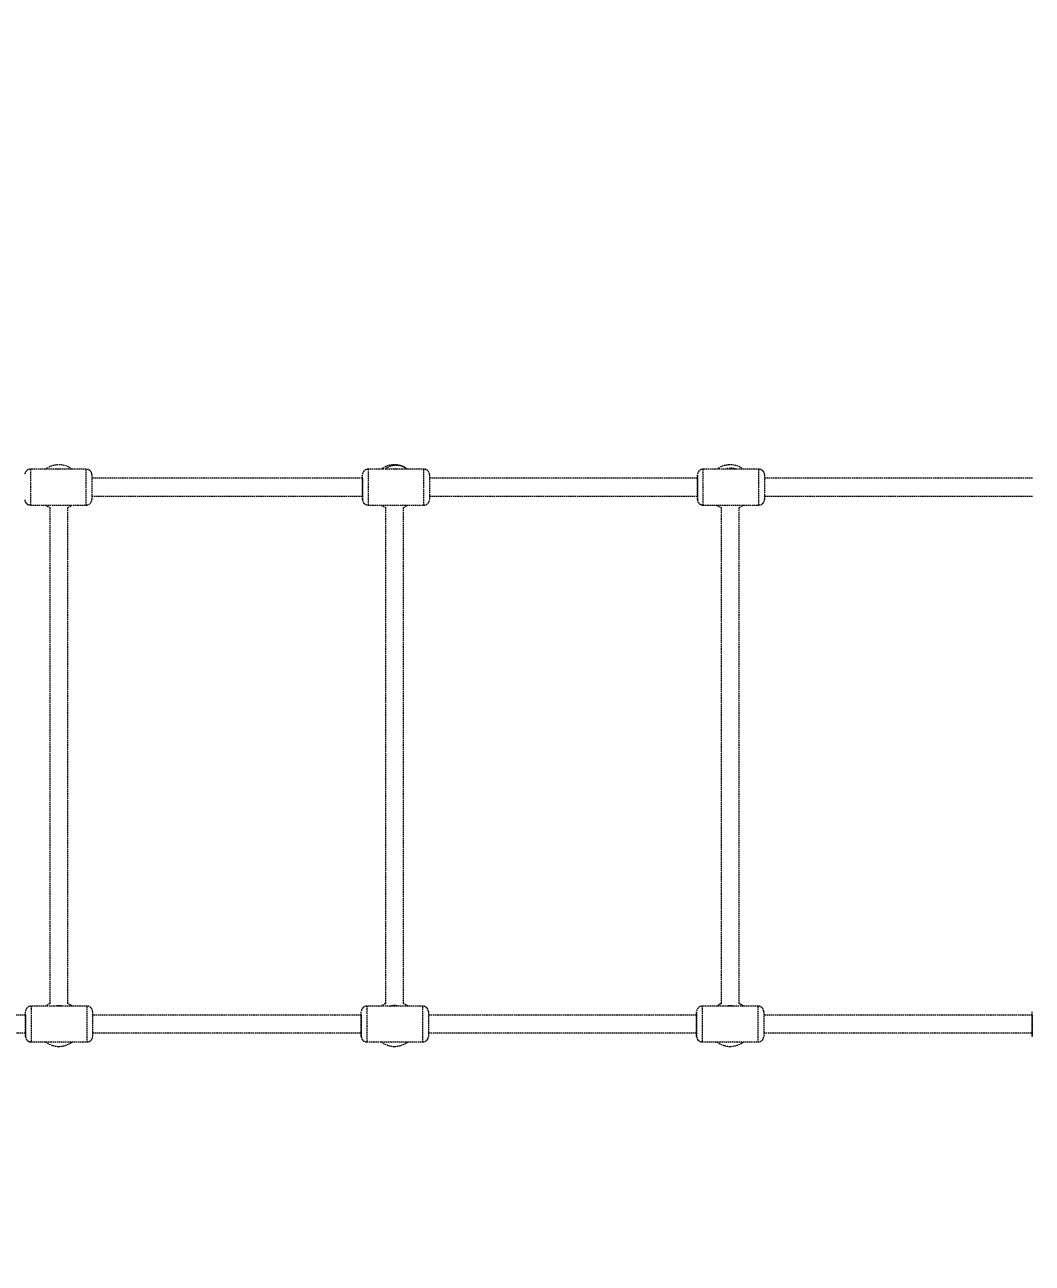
# Model space of a CAD drawing. Header units: millimetres. Extents: x -6061 to 5100, y -3651 to 3328.
# Drawn here: x -335 to 565, y -192 to 915 of the extents above; entities that cross this region are included whole.
import ezdxf

# ---------------------------------------------------------------- set-up
doc = ezdxf.new("R2010")
doc.units = ezdxf.units.MM
doc.linetypes.add('HIDDEN', pattern=[1.905, 1.27, -0.635])
for name, color, linetype in [('DIKOM_ОБЪЕКТ', 7, 'Continuous'), ('DIKOM_РАЗМЕР_ЗОНА', 7, 'Continuous'), ('DIKOM_РАЗМЕР_ОБЪЕКТА', 7, 'Continuous')]:
    doc.layers.add(name, color=color, linetype=linetype)
doc.styles.add('style1', font='arialbd.ttf', dxfattribs={"width": 0.8})
doc.dimstyles.new('1-50', dxfattribs={"dimtxt": 300, "dimasz": 200, "dimexe": 100, "dimexo": 0, "dimgap": 100, "dimtad": 1, "dimtxsty": 'style1', "dimcen": 200, "dimclrd": 7, "dimclre": 7, "dimclrt": 7, "dimadec": 1, "dimazin": 2, "dimtfac": 1, "dimtmove": 0, "dimatfit": 2, "dimfxl": 0, "dimlwd": 25, "dimlwe": 18, "dimarcsym": 0})

# ---------------------------------------------------------------- blocks, each defined once
blk = doc.blocks.new('*D0')
at = {"layer": 'Defpoints', "color": 0, "transparency": 16777216}
for p in [(3244.4, 1090.1), (-2954.2, -571.3), (3244.4, -1487)]:
    blk.add_point(p, dxfattribs=at)
at = {"layer": 'DIKOM_РАЗМЕР_ОБЪЕКТА', "color": 7, "lineweight": 18, "transparency": 16777216}
for p, q in [((3244.4, 1090.1), (3244.4, -1587)), ((-2954.2, -571.3), (-2954.2, -1587))]:
    blk.add_line(p, q, dxfattribs=at)
at = {"layer": 'DIKOM_РАЗМЕР_ОБЪЕКТА', "color": 7, "lineweight": 25, "transparency": 16777216}
blk.add_line((-2754.2, -1487), (3044.4, -1487), dxfattribs=at)
at = {"layer": 'DIKOM_РАЗМЕР_ОБЪЕКТА', "color": 7, "transparency": 16777216}
for points in [[(-2754.2, -1453.7), (-2754.2, -1520.4), (-2954.2, -1487)], [(3044.4, -1453.7), (3044.4, -1520.4), (3244.4, -1487)]]:
    blk.add_solid(points, dxfattribs=at)
at = {"layer": 'DIKOM_РАЗМЕР_ОБЪЕКТА', "color": 7, "transparency": 16777216, "insert": (279.3, -1119), "char_height": 300, "attachment_point": 5, "style": 'style1'}
blk.add_mtext('{\\fArial|b0|i0|c204|p34;\\H1.75x;6200}', dxfattribs=at)
blk = doc.blocks.new('*D1')
at = {"layer": 'Defpoints', "color": 0, "transparency": 16777216}
for p in [(2324.3, 3327.9), (-5419.2, -2822.1), (-1808.6, -2822.1)]:
    blk.add_point(p, dxfattribs=at)
at = {"layer": 'DIKOM_РАЗМЕР_ЗОНА', "color": 7, "lineweight": 18, "transparency": 16777216}
for p, q in [((2324.3, 3327.9), (-5519.2, 3327.9)), ((-1808.6, -2822.1), (-5519.2, -2822.1))]:
    blk.add_line(p, q, dxfattribs=at)
at = {"layer": 'DIKOM_РАЗМЕР_ЗОНА', "color": 7, "lineweight": 25, "transparency": 16777216}
blk.add_line((-5419.2, 3127.9), (-5419.2, -2622.1), dxfattribs=at)
at = {"layer": 'DIKOM_РАЗМЕР_ЗОНА', "color": 7, "transparency": 16777216}
for points in [[(-5452.5, 3127.9), (-5385.8, 3127.9), (-5419.2, 3327.9)], [(-5452.5, -2622.1), (-5385.8, -2622.1), (-5419.2, -2822.1)]]:
    blk.add_solid(points, dxfattribs=at)
at = {"layer": 'DIKOM_РАЗМЕР_ЗОНА', "color": 7, "transparency": 16777216, "insert": (-5787.2, -178.2), "char_height": 300, "attachment_point": 5, "rotation": 90, "style": 'style1'}
blk.add_mtext('{\\fArial|b0|i0|c204|p34;\\H1.75x;6150}', dxfattribs=at)
blk = doc.blocks.new('*D2')
at = {"layer": 'Defpoints', "color": 0, "transparency": 16777216}
for p in [(5097.8, 1174.3), (-4808.9, -571.4), (5097.8, -3550.6)]:
    blk.add_point(p, dxfattribs=at)
at = {"layer": 'DIKOM_РАЗМЕР_ЗОНА', "color": 7, "lineweight": 18, "transparency": 16777216}
for p, q in [((5097.8, 1174.3), (5097.8, -3650.6)), ((-4808.9, -571.4), (-4808.9, -3650.6))]:
    blk.add_line(p, q, dxfattribs=at)
at = {"layer": 'DIKOM_РАЗМЕР_ЗОНА', "color": 7, "lineweight": 25, "transparency": 16777216}
blk.add_line((-4608.9, -3550.6), (4897.8, -3550.6), dxfattribs=at)
at = {"layer": 'DIKOM_РАЗМЕР_ЗОНА', "color": 7, "transparency": 16777216}
for points in [[(-4608.9, -3517.3), (-4608.9, -3584), (-4808.9, -3550.6)], [(4897.8, -3517.3), (4897.8, -3584), (5097.8, -3550.6)]]:
    blk.add_solid(points, dxfattribs=at)
at = {"layer": 'DIKOM_РАЗМЕР_ЗОНА', "color": 7, "transparency": 16777216, "insert": (864.2, -3182.6), "char_height": 300, "attachment_point": 5, "style": 'style1'}
blk.add_mtext('{\\fArial|b0|i0|c204|p34;\\H1.75x;9900}', dxfattribs=at)
blk = doc.blocks.new('*D3')
at = {"layer": 'Defpoints', "color": 0, "transparency": 16777216}
for p in [(-3174.2, 1527.9), (2804.1, 1527.9), (-2373.4, -1022.1)]:
    blk.add_point(p, dxfattribs=at)
at = {"layer": 'DIKOM_РАЗМЕР_ОБЪЕКТА', "color": 7, "lineweight": 18, "transparency": 16777216}
for p, q in [((2804.1, 1527.9), (-3274.2, 1527.9)), ((-2373.4, -1022.1), (-3274.2, -1022.1))]:
    blk.add_line(p, q, dxfattribs=at)
at = {"layer": 'DIKOM_РАЗМЕР_ОБЪЕКТА', "color": 7, "lineweight": 25, "transparency": 16777216}
blk.add_line((-3174.2, -822.1), (-3174.2, 1327.9), dxfattribs=at)
at = {"layer": 'DIKOM_РАЗМЕР_ОБЪЕКТА', "color": 7, "transparency": 16777216}
for points in [[(-3207.5, 1327.9), (-3140.9, 1327.9), (-3174.2, 1527.9)], [(-3207.5, -822.1), (-3140.9, -822.1), (-3174.2, -1022.1)]]:
    blk.add_solid(points, dxfattribs=at)
at = {"layer": 'DIKOM_РАЗМЕР_ОБЪЕКТА', "color": 7, "transparency": 16777216, "insert": (-3542.3, 167), "char_height": 300, "attachment_point": 5, "rotation": 90, "style": 'style1'}
blk.add_mtext('{\\fArial|b0|i0|c204|p34;\\H1.75x;2550}', dxfattribs=at)

msp = doc.modelspace()

# ---------------------------------------------------------------- linework, layer by layer
at = {"layer": 'DIKOM_ОБЪЕКТ', "color": 7, "linetype": 'HIDDEN', "lineweight": 15}
for p, q in [((-305.032, 517.683), (-330.004, 517.683)), ((-330.004, 517.683), (-330.004, 485.683)), ((-280.004, 517.683), (-305.032, 517.683)), ((-280.004, 485.683), (-280.004, 517.683)), ((-275.004, 512.683), (-275.004, 490.683)), ((-33.218, 509.683), (-275.004, 509.683)), ((-33.218, 490.683), (-33.218, 512.683)), ((-33.218, 509.683), (-33.218, 493.683)), ((-4.476, 517.683), (-28.218, 517.683)), ((-28.218, 517.683), (-28.218, 485.683)), ((21.781, 517.683), (-1.961, 517.683)), ((21.781, 485.683), (21.781, 517.683)), ((26.781, 512.683), (26.781, 490.683)), ((266.118, 509.683), (26.781, 509.683)), ((266.118, 509.683), (266.118, 493.685)), ((295.816, 517.683), (271.118, 517.683)), ((271.118, 517.683), (271.118, 485.683)), ((321.118, 517.683), (296.42, 517.683)), ((321.118, 485.683), (321.118, 517.683)), ((326.118, 512.683), (326.118, 490.685)), ((565.606, 509.683), (326.118, 509.683)), ((-275.004, 493.683), (-33.218, 493.683)), ((-33.218, 493.683), (-33.218, 490.717)), ((-33.218, 490.717), (-33.218, 490.683)), ((26.781, 493.683), (266.118, 493.683)), ((326.118, 493.683), (565.606, 493.683)), ((-330.004, 485.683), (-280.004, 485.683)), ((-312.556, 483.353), (-312.556, 40.014)), ((-296.556, 40.014), (-296.556, 483.353)), ((-28.218, 485.683), (21.781, 485.683)), ((-12.556, 483.353), (-12.556, 40.014)), ((3.444, 40.014), (3.444, 483.353)), ((271.118, 485.683), (321.118, 485.683)), ((287.444, 483.353), (287.444, 40.014)), ((303.444, 40.014), (303.444, 483.353)), ((-304.427, 37.683), (-329.329, 37.683)), ((-329.329, 37.683), (-329.329, 5.684)), ((-279.329, 37.683), (-304.427, 37.683)), ((-4.442, 37.683), (-29.267, 37.683)), ((-29.267, 37.683), (-29.267, 5.683)), ((20.733, 37.683), (-4.091, 37.683)), ((20.733, 5.683), (20.733, 37.683)), ((295.322, 37.683), (270.413, 37.683)), ((320.413, 37.683), (295.322, 37.683)), ((-334.329, 29.683), (-349.304, 29.683)), ((-334.329, 10.683), (-334.329, 32.645)), ((-334.329, 29.683), (-334.329, 13.683)), ((-34.267, 29.683), (-274.329, 29.683)), ((-34.267, 10.684), (-34.267, 32.649)), ((-34.267, 29.683), (-34.267, 13.684)), ((25.733, 32.683), (25.733, 10.684)), ((265.413, 29.683), (25.733, 29.683)), ((565.347, 29.683), (325.413, 29.683)), ((565.347, 10.683), (565.347, 32.64)), ((565.347, 29.683), (565.347, 13.683)), ((-349.304, 13.683), (-334.329, 13.683)), ((-334.329, 13.683), (-334.329, 10.683)), ((-274.329, 13.683), (-34.267, 13.683)), ((-34.267, 13.683), (-34.267, 10.684)), ((25.733, 13.683), (265.413, 13.683)), ((265.413, 13.683), (265.413, 10.683)), ((325.413, 13.683), (565.347, 13.683)), ((565.347, 13.683), (565.347, 10.683)), ((-329.329, 5.683), (-279.329, 5.683)), ((-29.267, 5.683), (20.733, 5.683)), ((270.413, 5.683), (320.413, 5.683))]:
    msp.add_line(p, q, dxfattribs=at)
at = {"layer": 'DIKOM_ОБЪЕКТ', "color": 7, "linetype": 'HIDDEN', "lineweight": 15, "flags": 128}
for points in [[(266.118, 490.685), (266.118, 490.825), (266.118, 491.314), (266.118, 492.135), (266.118, 493.264), (266.118, 494.664), (266.118, 496.289), (266.118, 498.087), (266.118, 500.001), (266.118, 501.969), (266.118, 503.928), (266.118, 505.815), (266.118, 507.569), (266.118, 509.134), (266.118, 510.459), (266.118, 511.502), (266.118, 512.23), (266.118, 512.618), (266.118, 512.656), (266.118, 512.34), (266.118, 511.682), (266.118, 510.703), (266.118, 509.683)], [(266.118, 493.683), (266.118, 493.538), (266.118, 492.348), (266.118, 491.459), (266.118, 490.899), (266.118, 490.685)], [(-316.556, 485.683), (-314.748, 484.475), (-312.556, 483.353)], [(-296.556, 483.353), (-294.363, 484.475), (-292.556, 485.683)], [(-16.556, 485.683), (-14.748, 484.475), (-12.556, 483.353)], [(3.444, 483.353), (5.637, 484.475), (7.444, 485.683)], [(283.444, 485.683), (285.252, 484.475), (287.444, 483.353)], [(303.444, 483.353), (305.637, 484.475), (307.444, 485.683)], [(-279.329, 5.684), (-279.329, 5.848), (-279.329, 6.366), (-279.329, 7.226), (-279.329, 8.409), (-279.329, 9.888), (-279.329, 11.631), (-279.329, 13.599), (-279.329, 15.747), (-279.329, 18.028), (-279.329, 20.39), (-279.329, 22.782), (-279.329, 25.149), (-279.329, 27.438), (-279.329, 29.599), (-279.329, 31.583), (-279.329, 33.346), (-279.329, 34.848), (-279.329, 36.056), (-279.329, 36.943), (-279.329, 37.49), (-279.329, 37.683), (-279.329, 37.683)], [(270.413, 37.683), (270.413, 37.683), (270.413, 37.491), (270.413, 36.946), (270.413, 36.059), (270.413, 34.852), (270.413, 33.35), (270.413, 31.588), (270.413, 29.605), (270.413, 27.444), (270.413, 25.155), (270.413, 22.789), (270.413, 20.397), (270.413, 18.035), (270.413, 15.754), (270.413, 13.605), (270.413, 11.637), (270.413, 9.893), (270.413, 8.413), (270.413, 7.229), (270.413, 6.368), (270.413, 5.849), (270.413, 5.683), (270.413, 5.683)], [(320.413, 5.683), (320.413, 5.849), (320.413, 6.368), (320.413, 7.229), (320.413, 8.413), (320.413, 9.893), (320.413, 11.637), (320.413, 13.605), (320.413, 15.754), (320.413, 18.035), (320.413, 20.397), (320.413, 22.789), (320.413, 25.155), (320.413, 27.444), (320.413, 29.605), (320.413, 31.588), (320.413, 33.35), (320.413, 34.852), (320.413, 36.059), (320.413, 36.946), (320.413, 37.491), (320.413, 37.683), (320.413, 37.683)], [(-274.329, 32.683), (-274.329, 32.633), (-274.329, 32.269), (-274.329, 31.565), (-274.329, 30.543), (-274.329, 29.236), (-274.329, 27.687), (-274.329, 25.945), (-274.329, 24.066), (-274.329, 22.11), (-274.329, 20.14), (-274.329, 18.22), (-274.329, 16.412), (-274.329, 14.773), (-274.329, 13.356), (-274.329, 12.206), (-274.329, 11.361), (-274.329, 10.848), (-274.329, 10.683), (-274.329, 10.683)], [(265.413, 10.683), (265.413, 10.849), (265.413, 11.363), (265.413, 12.209), (265.413, 13.359), (265.413, 14.776), (265.413, 16.416), (265.413, 18.225), (265.413, 20.145), (265.413, 22.115), (265.413, 24.07), (265.413, 25.949), (265.413, 27.691), (265.413, 29.24), (265.413, 30.546), (265.413, 31.567), (265.413, 32.27), (265.413, 32.633), (265.413, 32.644), (265.413, 32.303), (265.413, 31.621), (265.413, 30.619), (265.413, 29.683)], [(265.413, 29.683), (265.413, 29.631), (265.413, 29.25), (265.413, 28.515), (265.413, 27.46), (265.413, 26.135), (265.413, 24.602), (265.413, 22.933), (265.413, 21.205), (265.413, 19.499), (265.413, 17.896), (265.413, 16.47), (265.413, 15.287), (265.413, 14.404), (265.413, 13.861), (265.413, 13.683), (265.413, 13.683)], [(325.413, 32.683), (325.413, 32.633), (325.413, 32.27), (325.413, 31.567), (325.413, 30.546), (325.413, 29.24), (325.413, 27.691), (325.413, 25.949), (325.413, 24.07), (325.413, 22.115), (325.413, 20.145), (325.413, 18.225), (325.413, 16.416), (325.413, 14.776), (325.413, 13.359), (325.413, 12.209), (325.413, 11.363), (325.413, 10.849), (325.413, 10.683), (325.413, 10.683)]]:
    msp.add_lwpolyline(points, dxfattribs=at)
at = {"layer": 'DIKOM_ОБЪЕКТ', "color": 7, "linetype": 'HIDDEN', "lineweight": 15}
for centre, radius, start, end in [((-304.556, 501.683), 20, 53.130102, 126.869898), ((-4.556, 501.683), 20, 53.130102, 126.869898), ((-3.219, 505.134), 16.036, 51.494439, 128.505561), ((295.444, 501.683), 20, 53.130102, 126.869898), ((-305.004, 501.754), 16.007, 84.369209, 95.630791), ((296.118, 502.527), 16.003, 71.282143, 108.717857), ((-304.556, 21.683), 20, 113.578178, 126.869898), ((-304.329, 21.957), 16, 79.388349, 100.611651), ((-304.556, 21.683), 20, 53.130102, 66.421822), ((-4.556, 21.683), 20, 113.578178, 126.869898), ((-4.267, 22.174), 16.002, 75.741285, 104.258715), ((-4.556, 21.683), 20, 53.130102, 66.421822), ((295.444, 21.683), 20, 113.578178, 126.869898), ((295.413, 21.937), 16, 79.779409, 100.220591), ((295.444, 21.683), 20, 53.130102, 66.421822), ((-304.556, 21.683), 20, 233.130102, 270), ((-304.556, 21.683), 20, 270, 306.869898), ((-4.556, 21.683), 20, 233.130102, 270), ((-4.556, 21.683), 20, 270, 306.869898), ((295.444, 21.683), 20, 233.130102, 270), ((295.444, 21.683), 20, 270, 306.869898)]:
    msp.add_arc(centre, radius, start, end, dxfattribs=at)
for centre, major_axis, ratio, start_param, end_param in [((-3.218, 501.683), (11.75, -11.75), 0.92428423, 2.31685223, 2.39550684), ((-3.218, 501.683), (11.75, 11.75), 0.92428389, 0.7460559, 0.82471051), ((296.118, 501.683), (11.421, -11.419), 0.98130282, 2.34669567, 2.36556877), ((296.118, 501.683), (11.419, 11.421), 0.98130273, 0.77589934, 0.79477245), ((-4.267, 21.683), (11.377, -11.374), 0.98908276, 2.35059889, 2.36157597), ((-4.267, 21.683), (11.374, 11.377), 0.98908271, 0.77980257, 0.79077964)]:
    msp.add_ellipse(centre, major_axis=major_axis, ratio=ratio, start_param=start_param, end_param=end_param, dxfattribs=at)
for points, knots in [([(-329.987, 517.677), (-330.006, 517.679), (-330.439, 517.729), (-331.252, 517.555), (-332.306, 517.169), (-333.157, 516.603), (-333.816, 515.959), (-334.3, 515.282), (-334.63, 514.622), (-334.834, 514.022), (-334.941, 513.517), (-334.986, 513.161), (-334.995, 512.977), (-334.997, 512.922)], [0, 0, 0, 0, 0.00771097, 0.17155695, 0.31746788, 0.44958485, 0.5698947, 0.67872225, 0.77554399, 0.85907709, 0.92745018, 0.9785273, 1, 1, 1, 1]), ([(-275.012, 512.918), (-275.014, 512.96), (-275.02, 513.152), (-275.071, 513.546), (-275.212, 514.172), (-275.518, 514.958), (-276.056, 515.814), (-276.822, 516.593), (-277.771, 517.201), (-278.843, 517.606), (-279.609, 517.653), (-279.987, 517.677)], [0, 0, 0, 0, 0.01661451, 0.07602232, 0.15668694, 0.26982768, 0.40775431, 0.55353992, 0.6977622, 0.85104358, 1, 1, 1, 1]), ([(-28.219, 517.648), (-28.427, 517.654), (-29.03, 517.672), (-29.966, 517.405), (-30.928, 516.928), (-31.691, 516.32), (-32.269, 515.654), (-32.681, 514.98), (-32.95, 514.342), (-33.105, 513.781), (-33.179, 513.358), (-33.197, 513.127), (-33.203, 513.049)], [0, 0, 0, 0, 0.08319356, 0.24142287, 0.3834401, 0.51260596, 0.63000119, 0.73556562, 0.82836978, 0.90683149, 0.96885009, 1, 1, 1, 1]), ([(26.777, 512.862), (26.776, 512.894), (26.771, 513.071), (26.72, 513.554), (26.524, 514.385), (26.057, 515.36), (25.359, 516.23), (24.508, 516.924), (23.501, 517.417), (22.556, 517.678), (21.972, 517.655), (21.781, 517.648)], [0, 0, 0, 0, 0.01250054, 0.06949271, 0.18966823, 0.34501941, 0.48857776, 0.62316546, 0.77161482, 0.92552068, 1, 1, 1, 1]), ([(271.134, 517.671), (271.096, 517.675), (270.646, 517.724), (269.82, 517.543), (268.775, 517.146), (267.933, 516.576), (267.282, 515.929), (266.805, 515.252), (266.481, 514.594), (266.282, 513.998), (266.179, 513.497), (266.137, 513.157), (266.129, 512.987), (266.126, 512.945)], [0, 0, 0, 0, 0.01520759, 0.17866438, 0.3243485, 0.45634406, 0.57652103, 0.68518231, 0.78175584, 0.86492671, 0.93279511, 0.98322722, 1, 1, 1, 1]), ([(326.113, 512.9), (326.112, 512.914), (326.109, 513.032), (326.072, 513.43), (325.935, 514.124), (325.582, 515.009), (325.018, 515.871), (324.252, 516.631), (323.302, 517.225), (322.241, 517.614), (321.492, 517.652), (321.132, 517.671)], [0, 0, 0, 0, 0.00570254, 0.046318, 0.15757309, 0.28345221, 0.41958719, 0.56083286, 0.70550317, 0.85860697, 1, 1, 1, 1]), ([(-334.99, 490.407), (-334.964, 490.127), (-334.916, 489.613), (-334.674, 488.844), (-334.265, 487.992), (-333.61, 487.157), (-332.716, 486.433), (-331.709, 485.944), (-330.768, 485.687), (-330.19, 485.711), (-330.005, 485.719)], [0, 0, 0, 0, 0.111315316, 0.204094476, 0.318346252, 0.484566918, 0.620361368, 0.770881689, 0.926823429, 1, 1, 1, 1]), ([(-280.005, 485.719), (-279.791, 485.713), (-279.182, 485.696), (-278.242, 485.967), (-277.283, 486.446), (-276.523, 487.055), (-275.947, 487.721), (-275.538, 488.396), (-275.27, 489.033), (-275.115, 489.593), (-275.04, 490.044), (-275.012, 490.367), (-275.006, 490.556), (-275.004, 490.646), (-275.004, 490.671), (-275.004, 490.675), (-275.004, 490.677), (-275.004, 490.68), (-275.004, 490.682), (-275.004, 490.682), (-275.004, 490.683)], [0, 0, 0, 0, 0.08051362, 0.22919467, 0.36265271, 0.48405349, 0.59438906, 0.69357098, 0.78073969, 0.8543891, 0.91252761, 0.95329218, 0.97641941, 0.98499093, 0.9859956, 0.98662955, 0.98731902, 0.98842878, 0.99094691, 1, 1, 1, 1]), ([(-33.218, 490.717), (-33.218, 490.714), (-33.218, 490.7), (-33.218, 490.686), (-33.218, 490.684), (-33.218, 490.68), (-33.218, 490.674), (-33.218, 490.667), (-33.219, 490.607), (-33.212, 490.33), (-33.164, 489.862), (-33.009, 489.194), (-32.713, 488.427), (-32.185, 487.574), (-31.418, 486.787), (-30.468, 486.173), (-29.388, 485.762), (-28.61, 485.711), (-28.222, 485.686)], [0, 0, 0, 0, 0.01339505, 0.0672065, 0.09428934, 0.09746735, 0.09823639, 0.09893815, 0.10047349, 0.1191563, 0.1946945, 0.2623129, 0.35583917, 0.47725902, 0.60635332, 0.73209772, 0.86596872, 1, 1, 1, 1]), ([(21.766, 485.688), (21.779, 485.686), (22.205, 485.636), (23.013, 485.808), (24.069, 486.19), (24.923, 486.755), (25.585, 487.398), (26.072, 488.075), (26.404, 488.735), (26.609, 489.337), (26.717, 489.843), (26.761, 490.184), (26.769, 490.352), (26.771, 490.39)], [0, 0, 0, 0, 0.004885566, 0.170251964, 0.317485779, 0.450777554, 0.572152197, 0.681969347, 0.779701291, 0.864064862, 0.933178548, 0.984901565, 1, 1, 1, 1]), ([(266.135, 490.395), (266.166, 490.083), (266.222, 489.523), (266.509, 488.69), (266.962, 487.832), (267.661, 487.013), (268.578, 486.326), (269.616, 485.88), (270.5, 485.662), (271.006, 485.706), (271.118, 485.716)], [0, 0, 0, 0, 0.124037243, 0.222772996, 0.347984084, 0.507440479, 0.646611489, 0.798728658, 0.955460084, 1, 1, 1, 1]), ([(321.119, 485.716), (321.44, 485.72), (322.144, 485.731), (323.149, 486.076), (324.056, 486.596), (324.767, 487.225), (325.297, 487.898), (325.667, 488.567), (325.902, 489.187), (326.033, 489.722), (326.093, 490.14), (326.113, 490.429), (326.117, 490.586), (326.118, 490.654), (326.118, 490.671), (326.118, 490.675), (326.118, 490.677), (326.118, 490.68), (326.118, 490.682), (326.118, 490.682), (326.118, 490.683)], [0, 0, 0, 0, 0.12061109, 0.26503605, 0.39521741, 0.51374291, 0.62126851, 0.71747547, 0.80132777, 0.87117035, 0.924961, 0.96105962, 0.97998769, 0.98513692, 0.98612249, 0.98675793, 0.98743323, 0.98854389, 0.99104815, 1, 1, 1, 1]), ([(-329.321, 37.655), (-329.431, 37.663), (-329.946, 37.703), (-330.819, 37.491), (-331.829, 37.058), (-332.638, 36.471), (-333.259, 35.815), (-333.708, 35.138), (-334.008, 34.488), (-334.189, 33.905), (-334.279, 33.424), (-334.315, 33.11), (-334.321, 32.959), (-334.322, 32.928)], [0, 0, 0, 0, 0.043379433, 0.20326095, 0.34619981, 0.475960705, 0.594049862, 0.700591759, 0.794888492, 0.875508102, 0.940482092, 0.987720766, 1, 1, 1, 1]), ([(-274.342, 32.913), (-274.351, 33.071), (-274.374, 33.489), (-274.557, 34.265), (-274.949, 35.179), (-275.58, 36.045), (-276.374, 36.765), (-277.338, 37.312), (-278.353, 37.643), (-279.034, 37.651), (-279.322, 37.655)], [0, 0, 0, 0, 0.06220128, 0.16527239, 0.31274628, 0.45167891, 0.58517421, 0.73248488, 0.88662143, 1, 1, 1, 1]), ([(-29.258, 37.656), (-29.36, 37.664), (-29.868, 37.706), (-30.737, 37.497), (-31.75, 37.067), (-32.563, 36.482), (-33.187, 35.827), (-33.639, 35.15), (-33.941, 34.499), (-34.124, 33.915), (-34.216, 33.432), (-34.252, 33.116), (-34.258, 32.965), (-34.259, 32.934)], [0, 0, 0, 0, 0.040421277, 0.200777524, 0.344095462, 0.474170956, 0.592540154, 0.699377916, 0.793969332, 0.874913142, 0.940237067, 0.987846453, 1, 1, 1, 1]), ([(25.725, 32.908), (25.715, 33.057), (25.69, 33.46), (25.516, 34.241), (25.124, 35.162), (24.488, 36.037), (23.705, 36.753), (22.745, 37.303), (21.725, 37.64), (21.037, 37.651), (20.741, 37.656)], [0, 0, 0, 0, 0.05867875, 0.159186163, 0.314016091, 0.449968981, 0.582715906, 0.729749989, 0.88370949, 1, 1, 1, 1]), ([(270.403, 37.653), (270.072, 37.646), (269.359, 37.63), (268.349, 37.276), (267.449, 36.752), (266.745, 36.12), (266.22, 35.446), (265.854, 34.779), (265.623, 34.161), (265.496, 33.629), (265.437, 33.228), (265.424, 33.007), (265.42, 32.927)], [0, 0, 0, 0, 0.13013722, 0.28072562, 0.41654756, 0.54021294, 0.65237028, 0.75265994, 0.83997382, 0.91255915, 0.96827819, 1, 1, 1, 1]), ([(325.412, 32.732), (325.406, 32.884), (325.393, 33.277), (325.273, 33.936), (325.007, 34.722), (324.532, 35.583), (323.833, 36.386), (322.918, 37.061), (321.873, 37.498), (320.997, 37.709), (320.504, 37.663), (320.403, 37.653)], [0, 0, 0, 0, 0.058606785, 0.151042797, 0.2561541, 0.376650442, 0.526525148, 0.662169218, 0.809606653, 0.96137774, 1, 1, 1, 1]), ([(-334.329, 10.682), (-334.329, 10.681), (-334.329, 10.681), (-334.329, 10.68), (-334.329, 10.677), (-334.329, 10.674), (-334.329, 10.667), (-334.328, 10.589), (-334.322, 10.434), (-334.32, 10.275), (-334.304, 10.19), (-334.302, 10.183)], [0, 0, 0, 0, 0.025222756, 0.068177264, 0.088937783, 0.100285237, 0.111362135, 0.136248265, 0.523843188, 0.963208655, 1, 1, 1, 1]), ([(-334.302, 10.183), (-334.26, 9.895), (-334.182, 9.369), (-333.875, 8.545), (-333.387, 7.691), (-332.638, 6.88), (-331.695, 6.226), (-330.627, 5.825), (-329.802, 5.643), (-329.37, 5.692), (-329.33, 5.697)], [0, 0, 0, 0, 0.11849236, 0.21678626, 0.35775491, 0.51778173, 0.66437766, 0.82207535, 0.98379888, 1, 1, 1, 1]), ([(-279.329, 5.697), (-278.945, 5.717), (-278.184, 5.756), (-277.142, 6.148), (-276.267, 6.69), (-275.586, 7.329), (-275.082, 8.005), (-274.735, 8.669), (-274.519, 9.278), (-274.401, 9.796), (-274.349, 10.194), (-274.333, 10.462), (-274.329, 10.602), (-274.329, 10.66), (-274.329, 10.672), (-274.329, 10.675), (-274.329, 10.678), (-274.329, 10.68), (-274.329, 10.682), (-274.329, 10.683), (-274.329, 10.683)], [0, 0, 0, 0, 0.14412703, 0.28557817, 0.41344343, 0.52988215, 0.63534379, 0.72940855, 0.81093781, 0.87819178, 0.92913082, 0.96230621, 0.97879191, 0.9824719, 0.98336235, 0.98396557, 0.98469239, 0.98590111, 0.98877056, 1, 1, 1, 1]), ([(-34.267, 10.683), (-34.267, 10.683), (-34.267, 10.682), (-34.267, 10.681), (-34.267, 10.679), (-34.267, 10.676), (-34.267, 10.672), (-34.267, 10.662), (-34.267, 10.621), (-34.264, 10.494), (-34.262, 10.354), (-34.246, 10.247), (-34.243, 10.229)], [0, 0, 0, 0, 0.07429933, 0.13772153, 0.17243159, 0.18933812, 0.20011939, 0.21305322, 0.25007178, 0.41808394, 0.89869657, 1, 1, 1, 1]), ([(-34.243, 10.229), (-34.223, 10.057), (-34.18, 9.682), (-34.018, 9.081), (-33.706, 8.318), (-33.163, 7.483), (-32.358, 6.7), (-31.388, 6.112), (-30.338, 5.742), (-29.607, 5.714), (-29.266, 5.701)], [0, 0, 0, 0, 0.070041555, 0.153428443, 0.251810834, 0.403972911, 0.554400547, 0.703992192, 0.862037518, 1, 1, 1, 1]), ([(20.733, 5.701), (20.79, 5.695), (21.257, 5.649), (22.094, 5.84), (23.127, 6.248), (23.959, 6.824), (24.6, 7.474), (25.068, 8.152), (25.384, 8.807), (25.577, 9.399), (25.677, 9.893), (25.719, 10.264), (25.731, 10.503), (25.733, 10.621), (25.733, 10.665), (25.733, 10.672), (25.733, 10.676), (25.733, 10.678), (25.733, 10.68), (25.733, 10.683), (25.733, 10.684), (25.733, 10.684)], [0, 0, 0, 0, 0.02153052, 0.17547791, 0.31280886, 0.4373313, 0.55069304, 0.65312559, 0.74403531, 0.82215613, 0.88565204, 0.93251864, 0.96167142, 0.97499773, 0.97707261, 0.97787311, 0.97847967, 0.97924103, 0.9806176, 0.98416662, 1, 1, 1, 1]), ([(265.44, 10.17), (265.478, 9.913), (265.555, 9.39), (265.849, 8.581), (266.336, 7.721), (267.06, 6.919), (267.988, 6.259), (269.047, 5.843), (269.891, 5.649), (270.348, 5.697), (270.411, 5.704)], [0, 0, 0, 0, 0.10627465, 0.21614909, 0.35030321, 0.50858295, 0.65457806, 0.81217518, 0.9740383, 1, 1, 1, 1]), ([(320.412, 5.704), (320.776, 5.718), (321.518, 5.747), (322.549, 6.123), (323.434, 6.658), (324.125, 7.294), (324.638, 7.969), (324.992, 8.635), (325.215, 9.248), (325.337, 9.772), (325.391, 10.176), (325.409, 10.452), (325.412, 10.597), (325.413, 10.659), (325.413, 10.672), (325.413, 10.675), (325.413, 10.678), (325.413, 10.68), (325.413, 10.682), (325.413, 10.683), (325.413, 10.683)], [0, 0, 0, 0, 0.13612701, 0.27823304, 0.40657389, 0.52343557, 0.62935144, 0.72391683, 0.80604169, 0.87400931, 0.92578728, 0.95985983, 0.97710612, 0.98133872, 0.98221256, 0.98282254, 0.98354706, 0.98479817, 0.98782789, 1, 1, 1, 1])]:
    msp.add_open_spline(points, degree=3, knots=knots, dxfattribs=at)

# ---------------------------------------------------------------- dimensions: what is measured, and where the dimension line sits
at = {"layer": 'DIKOM_РАЗМЕР_ЗОНА'}
dim = msp.add_linear_dim(base=(-5419.159, -2822.077), p1=(2324.34, 3327.923), p2=(-1808.638, -2822.077), angle=90, text='{\\fArial|b0|i0|c204|p34;\\H1.75x;<>}', dimstyle='1-50', dxfattribs=at)
dim.commit()
dim.dimension.update_dxf_attribs({"geometry": '*D1', "text_midpoint": (-5419.159, -178.183), "dimtype": 160})
dim = msp.add_linear_dim(base=(5097.777, -3550.63), p1=(-4808.913, -571.389), p2=(5097.777, 1174.316), text='{\\fArial|b0|i0|c204|p34;\\H1.75x;9900}', dimstyle='1-50', dxfattribs=at)
dim.commit()
dim.dimension.update_dxf_attribs({"geometry": '*D2', "text_midpoint": (864.153, -3550.63), "dimtype": 160})
at = {"layer": 'DIKOM_РАЗМЕР_ОБЪЕКТА'}
dim = msp.add_linear_dim(base=(-3174.204, 1527.923), p1=(-2373.391, -1022.077), p2=(2804.073, 1527.923), angle=90, text='{\\fArial|b0|i0|c204|p34;\\H1.75x;<>}', dimstyle='1-50', dxfattribs=at)
dim.commit()
dim.dimension.update_dxf_attribs({"geometry": '*D3', "text_midpoint": (-3174.204, 166.976), "dimtype": 160})
dim = msp.add_linear_dim(base=(3244.443, -1487.027), p1=(-2954.235, -571.349), p2=(3244.443, 1090.082), text='{\\fArial|b0|i0|c204|p34;\\H1.75x;6200}', dimstyle='1-50', dxfattribs=at)
dim.commit()
dim.dimension.update_dxf_attribs({"geometry": '*D0', "text_midpoint": (279.308, -1487.027), "dimtype": 160})

doc.saveas('drawing.dxf')
